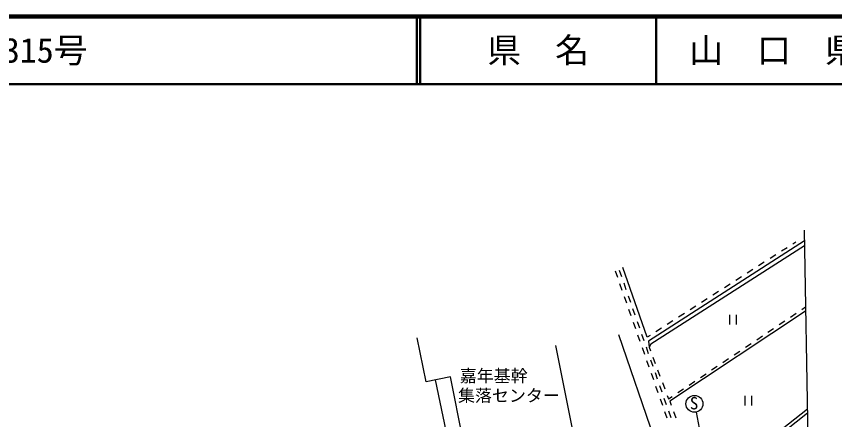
# Model space of a CAD drawing. Units: millimetres, scale not verified. Extents: x 40000 to 680000, y 20000 to 380000.
# Drawn here: x 238719 to 359323, y 320522 to 380000 of the extents above; entities that cross this region are included whole.
import ezdxf
from ezdxf.enums import TextEntityAlignment as Align

# ---------------------------------------------------------------- set-up
doc = ezdxf.new("R2010")
doc.units = ezdxf.units.MM
doc.header["$LTSCALE"] = 1000
for name, color, linetype, lineweight in [('M-BGD', 7, 'Continuous', 25), ('M-BMK-SRVR', 3, 'Continuous', 25), ('M-STR-STRC', 7, 'Continuous', 25), ('M-TTL', 2, 'Continuous', 140), ('M-TTL-LINE', 7, 'Continuous', 50)]:
    doc.layers.add(name, color=color, linetype=linetype, lineweight=lineweight)
doc.layers.add('M-TTL-TXT', color=7, linetype='Continuous')
doc.styles.add('ＭＳ ゴシック', font='')
doc.styles.get('ＭＳ ゴシック').set_extended_font_data('MS Gothic')

msp = doc.modelspace()

# ---------------------------------------------------------------- linework, layer by layer
at = {"layer": 'M-BGD'}
for p, q in [((354865, 346871), (331872, 332084)), ((354878, 346169), (332254, 331661)), ((353592, 346695), (353169, 346425)), ((352327, 345885), (351485, 345346)), ((348960, 343727), (348118, 343188)), ((350643, 344806), (349802, 344267)), ((327578, 342569), (327907, 341626)), ((331698, 332666), (328100, 342952)), ((347276, 342648), (346434, 342109)), ((326972, 342453), (327301, 341520)), ((345592, 341569), (344750, 341030)), ((327633, 340577), (327965, 339633)), ((328237, 340682), (328566, 339738)), ((343908, 340490), (343066, 339950)), ((342224, 339411), (341382, 338871)), ((328297, 338690), (328629, 337747)), ((328896, 338794), (329226, 337850)), ((340540, 338332), (339698, 337792)), ((328960, 336803), (329292, 335860)), ((329555, 336906), (329885, 335962)), ((355052, 336544), (335041, 323248)), ((338856, 337253), (338014, 336713)), ((354481, 336762), (355041, 337139)), ((337172, 336174), (336330, 335634)), ((343828, 335957), (343828, 334557)), ((344878, 334557), (344878, 335957)), ((352820, 335648), (353650, 336205)), ((329624, 334917), (329956, 333974)), ((330215, 335018), (330545, 334074)), ((335488, 335095), (334646, 334555)), ((351159, 334533), (351990, 335091)), ((332893, 317340), (327502, 333029)), ((330288, 333030), (330620, 332087)), ((330874, 333130), (331204, 332185)), ((332120, 332936), (331698, 332666)), ((333804, 334016), (332962, 333476)), ((349499, 333419), (350329, 333976)), ((299098, 326091), (297802, 332574)), ((331872, 332084), (331991, 331205)), ((346177, 331190), (347008, 331747)), ((347838, 332304), (348668, 332861)), ((318168, 331457), (321248, 316054)), ((330952, 331144), (331284, 330200)), ((331534, 331241), (331863, 330297)), ((332254, 331661), (331991, 331205)), ((331991, 331205), (332190, 330668)), ((344517, 330075), (345347, 330632)), ((331616, 329257), (331948, 328314)), ((332193, 329353), (332523, 328409)), ((332537, 329731), (332885, 328793)), ((342856, 328961), (343686, 329518)), ((341195, 327846), (342026, 328403)), ((332280, 327370), (332612, 326427)), ((332852, 327465), (333182, 326521)), ((333233, 327856), (333581, 326918)), ((339535, 326731), (340365, 327289)), ((302710, 326814), (299098, 326091)), ((304069, 309492), (300498, 326371)), ((305492, 312903), (302710, 326814)), ((333928, 325980), (334276, 325043)), ((337874, 325617), (338704, 326174)), ((332944, 325484), (333276, 324541)), ((333512, 325577), (333842, 324633)), ((336213, 324502), (337044, 325060)), ((333608, 323597), (333939, 322654)), ((334171, 323689), (334501, 322745)), ((334624, 324105), (334823, 323569)), ((334823, 323569), (335383, 323945)), ((335041, 323248), (335250, 322667)), ((346078, 324030), (346078, 322630)), ((347128, 322630), (347128, 324030)), ((339112, 309431), (355313, 322100)), ((334271, 321711), (334603, 320767)), ((334831, 321801), (335160, 320856)), ((335588, 321726), (335926, 320784)), ((338938, 321636), (341705, 306368)), ((355324, 321469), (339324, 308885))]:
    msp.add_line(p, q, dxfattribs=at)
msp.add_circle((338663, 322856), 1250, dxfattribs=at)
at = {"layer": 'M-BMK-SRVR'}
msp.add_line((354836, 348484), (355552, 308820), dxfattribs=at)
at = {"layer": 'M-TTL'}
msp.add_line((680000, 380000), (40000, 380000), dxfattribs=at)
at = {"layer": 'M-TTL-LINE'}
for p, q in [((297750, 380000), (297750, 370000)), ((298250, 380000), (298250, 370000)), ((333000, 380000), (333000, 370000)), ((40000, 370000), (680000, 370000))]:
    msp.add_line(p, q, dxfattribs=at)

# ---------------------------------------------------------------- texts
at = {"layer": 'M-BGD', "style": 'ＭＳ ゴシック'}
msp.add_text('S', height=1833, dxfattribs=at).set_placement((337984, 321482), align=Align.BOTTOM_LEFT)
at = {"layer": 'M-STR-STRC', "style": 'ＭＳ ゴシック'}
for s, p in [('嘉年基幹', (304075, 325515)), ('集落センター', (303817, 322612))]:
    msp.add_text(s, height=1833, dxfattribs=at).set_placement(p, align=Align.BOTTOM_LEFT)
at = {"layer": 'M-TTL-TXT', "style": 'ＭＳ ゴシック'}
msp.add_text('一般国道315号', height=3666, dxfattribs=at).set_placement((216734, 375000), align=Align.MIDDLE_LEFT)
for s, p in [('県\u3000名', (315625, 375000)), ('山\u3000口\u3000県', (350375, 375000))]:
    msp.add_text(s, height=3666, dxfattribs=at).set_placement(p, align=Align.MIDDLE_CENTER)

doc.saveas('drawing.dxf')
